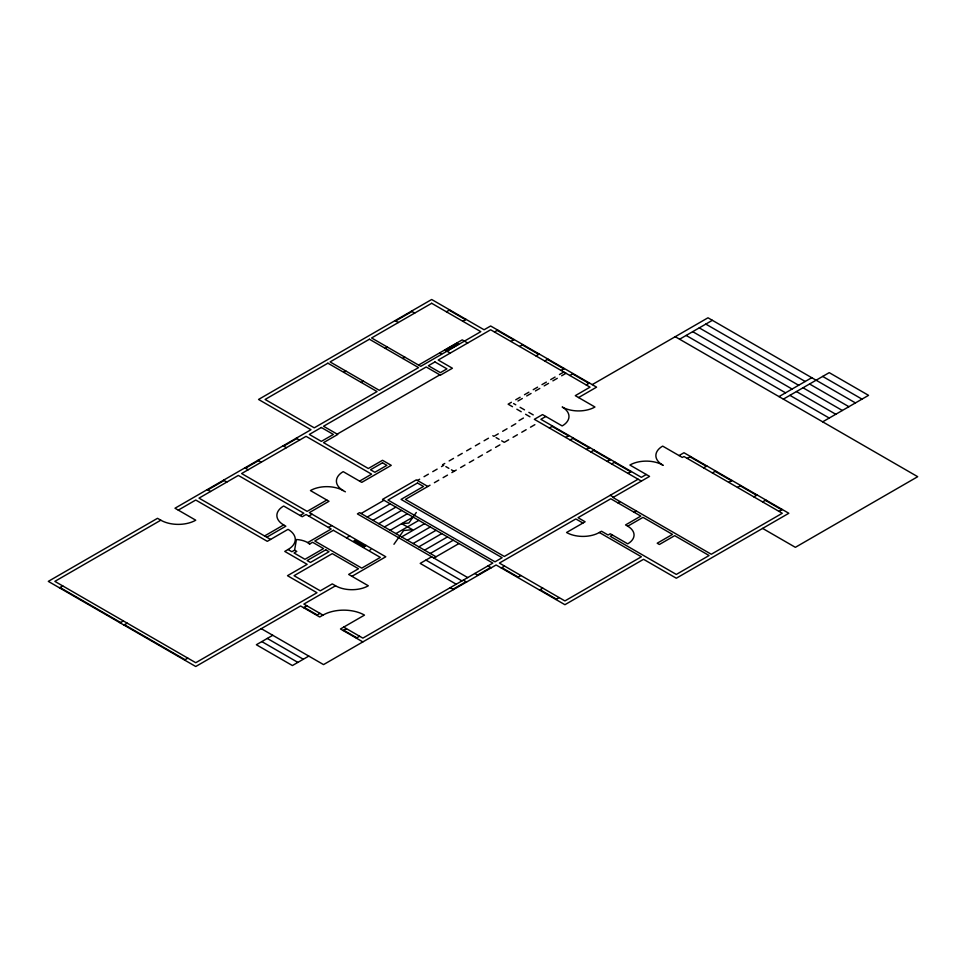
<?xml version="1.0" encoding="UTF-8"?>
<svg xmlns="http://www.w3.org/2000/svg" width="966" height="966" viewBox="0 0 966 966"><rect width="100%" height="100%" fill="white"/><g stroke="black" fill="none" stroke-linecap="round" stroke-linejoin="round"><path stroke-width="1.45" d="M578.574 397.557L596.59 387.149L490.643 325.989L484.087 329.768L431.669 299.496L258.55 399.453L310.98 429.713L174.991 508.225L195.748 520.203A24.718 14.273 0 0 1 160.803 520.203L54.857 581.375L195.748 662.712L316.981 592.726L287.494 575.7L307.152 564.349L284.765 551.417L288.037 549.521L291.865 551.731L294.594 550.161L296.429 539.511A18.535 10.698 0 0 1 307.695 542.59L309.881 543.846M393.947 544.281L403.619 530.527L412.518 529.634L401.615 523.681L408.884 523.017L416.31 512.463M395.625 320.941L412.011 311.487M446.413 311.801L449.685 309.905M343.739 372.333L345.925 371.077M385.253 348.376L387.426 347.108M462.799 321.255L466.071 319.36M361.224 382.427L363.397 381.159M402.725 358.458L404.911 357.203M418.556 365.076L462.243 339.863L467.713 343.015M439.844 353.109L441.486 354.051M445.048 350.103L456.942 343.232L458.584 344.174L446.678 351.056M207.762 489.931L224.148 480.476M245.449 468.184L258.55 460.613M283.666 446.111L296.779 438.54M178.275 510.12L195.748 500.026L267.292 541.334L288.037 529.344A24.718 14.273 0 0 1 288.037 549.521M494.471 331.978L497.744 330.082M59.494 587.835L62.766 585.939M337.194 434.132L439.856 374.856M510.857 341.433L514.129 339.537M519.587 346.48L522.872 344.584M535.973 355.935L539.245 354.051M544.715 360.982L547.988 359.086M264.563 535.973L283.666 524.936L285.851 526.192L266.737 537.229M300.052 515.47L303.879 513.272L238.348 475.429L199.02 498.13L270.565 539.439M326.81 500.026L307.152 511.376L241.621 473.545L306.065 436.342L371.596 474.173L359.581 481.104M120.11 622.828L123.394 620.945M308.794 516.11L312.066 514.214M561.089 370.437L564.373 368.553M123.938 625.038L127.21 623.142M511.4 402.291L508.116 404.174L512.487 406.698M515.772 399.767L520.131 397.243M524.502 394.72L528.873 392.196M533.244 389.672L537.615 387.149M541.974 384.625L546.345 382.101M550.717 379.59L555.088 377.066M559.459 374.542L563.818 372.019M517.945 401.023L522.316 398.499M526.687 395.975L531.058 393.452M535.43 390.94L539.801 388.417M544.16 385.893L548.531 383.369M552.902 380.845L557.273 378.322M561.644 375.798L566.004 373.274M569.831 375.484L573.104 373.588M328.452 527.46L331.724 525.564M307.695 542.59L331.181 529.03L306.065 514.528L302.237 516.738L283.666 506.015A23.172 13.379 0 0 0 283.666 524.936M444.771 463.451L442.585 464.718L443.684 465.346L441.498 466.602M449.142 460.927L453.513 458.403M457.884 455.88L462.243 453.368M466.614 450.844L470.985 448.321M475.357 445.797L479.728 443.273M484.087 440.75L488.458 438.226M519.044 420.572L523.415 418.049M417.469 480.476L419.655 479.221M424.026 476.697L428.385 474.173M432.756 471.65L437.127 469.126M498.287 433.819L493.928 436.342L492.829 435.702M502.658 431.295L507.029 428.771M511.4 426.248L515.772 423.724M361.079 513.501L384.009 500.255M309.337 544.172L312.61 542.276L323.538 548.579L304.966 559.302L294.05 552.999L296.779 551.417L294.594 550.161M586.217 384.939L589.489 383.055M592.218 384.625L707.993 317.79L855.441 402.919M367.225 517.052L390.167 503.805M545.802 416.479L540.888 419.316L641.376 477.325L646.29 474.487M679.593 339.223L712.365 320.314M430.027 485.21L405.454 499.398L504.3 556.464L638.091 479.221M434.398 482.686L438.769 480.162M443.128 477.639L447.5 475.115M451.871 472.591L456.242 470.068M460.613 467.556L464.984 465.032M469.343 462.509L473.714 459.985M478.085 457.461L482.457 454.938M486.828 452.414L491.187 449.89M495.558 447.367L499.929 444.855M508.671 439.808L504.3 442.331L501.68 440.822M513.031 437.284L517.402 434.76M521.773 432.237L526.144 429.713M530.515 427.189L534.874 424.666M372.961 520.36L395.891 507.114M346.468 537.857L349.752 535.973M378.696 523.669L401.627 510.434M549.352 427.986L552.624 426.091M384.432 526.977L407.362 513.743M390.167 530.298L413.098 517.052M362.854 547.324L366.138 545.428M395.891 533.606L418.833 520.36M565.738 437.441L569.01 435.545M184.554 660.032L187.827 658.148M401.627 536.915L424.569 523.669M570.109 439.965L573.381 438.069M407.362 540.223L430.305 526.977M335.552 585.782L332.28 583.899L320.265 590.83L294.05 575.7L332.28 553.627L358.483 568.757L348.654 574.432L368.324 585.782A23.172 13.379 0 0 1 335.552 585.782L303.879 604.076L322.994 615.113A29.342 16.941 0 0 1 364.496 615.113L340.467 628.975L362.854 641.907M351.938 576.328L385.796 556.778L309.337 512.632L328.995 501.282L310.436 490.571A23.172 13.379 0 0 1 343.196 490.571L345.381 491.827M413.098 543.532L436.04 530.298M303.602 607.699L306.886 605.803M586.483 449.419L589.767 447.536M418.833 546.841L441.764 533.606M272.75 635.29L256.364 644.745L292.408 665.55L308.794 656.095M590.854 451.943L594.138 450.047M424.569 550.161L447.5 536.915M316.715 615.27L319.988 613.374M322.994 615.113L319.71 616.996L300.595 605.96L195.748 666.504L48.3 581.375L157.518 518.307L160.803 520.203M430.305 553.47L453.235 540.223M431.669 556.778L420.198 563.395L456.242 584.213M433.855 558.034L458.971 543.532M607.24 461.398L610.512 459.514M611.611 463.921L614.883 462.038M343.196 630.557L346.468 628.661M627.997 473.388L631.269 471.493M356.309 638.128L359.581 636.232M778.994 396.615L811.754 377.694M679.05 455.566L683.964 452.728L788.824 513.272L676.321 578.223L643.549 559.302L564.917 604.704L496.101 564.977L323.538 664.608L261.279 628.661M452.969 589.248L466.071 581.689M477.542 575.06L490.643 567.501M783.354 399.127L829.226 372.647L868.555 395.348L822.682 421.828M687.249 458.403L690.521 456.52M501.257 567.948L504.542 566.064M617.89 502.863L620.075 501.608M703.622 467.87L706.907 465.974M517.643 577.414L520.915 575.519M627.719 526.192L625.533 524.936L640.82 516.11L610.79 498.77L578.018 517.679L585.118 521.785L566.559 532.495A23.172 13.379 0 0 0 599.318 532.495L601.504 531.24L608.061 535.019L610.246 533.763L627.719 543.846A21.626 12.486 0 0 0 627.719 526.192L643.006 517.365L672.493 534.391L657.206 543.218L659.392 544.486L674.679 535.659L709.092 555.522L676.321 574.432L610.246 536.287L612.432 535.019M634.276 512.318L636.461 511.062M712.365 472.905L715.637 471.022M539.487 590.021L542.759 588.125M728.75 482.372L732.023 480.476M737.481 487.419L740.765 485.524M555.873 599.475L559.145 597.592M753.866 496.874L757.151 494.978M762.609 501.922L765.881 500.026M778.994 511.376L782.267 509.48M822.682 376.426L861.998 399.127M705.808 324.093L805.197 381.473M809.568 383.997L848.897 406.698M699.263 327.872L798.653 385.265M803.024 387.777L842.34 410.478M692.707 331.664L792.096 389.044M796.467 391.568L835.783 414.269M686.15 335.444L785.539 392.824M789.91 395.348L829.226 418.049M675.234 336.699L917.7 476.697L795.368 547.324L762.609 528.402M497.2 330.396L513.586 339.863M522.316 344.898L538.702 354.365M547.444 359.4L563.818 368.867M572.56 373.914L588.946 383.369M449.142 310.219L465.527 319.674M689.978 456.833L706.351 466.288M715.094 471.336L731.479 480.79M740.222 485.838L756.595 495.292M765.338 500.34L781.723 509.794M411.456 311.161L414.74 313.056M662.664 465.032A23.172 13.379 0 0 1 662.664 446.111L682.334 457.461L683.964 456.52L782.267 513.272L711.278 554.255L612.975 497.502L649.563 476.383L629.904 465.032A23.172 13.379 0 0 1 662.664 465.032L663.219 465.346M395.082 320.627L398.354 322.511M444.771 349.946L450.228 353.097M513.586 403.546L515.772 404.802M520.131 407.326L524.502 409.85M528.873 412.373L533.244 414.897M552.081 426.404L568.467 435.859M572.838 438.383L589.212 447.85M593.583 450.373L609.969 459.828M614.34 462.352L630.726 471.806M516.858 409.222L521.229 411.745M525.601 414.269L529.96 416.793M641.376 481.104L534.331 419.316L542.53 414.583L562.188 425.934A23.172 13.379 0 0 0 562.188 407.012A23.172 13.379 0 0 0 594.947 407.012L575.289 395.662L590.033 387.149L490.643 329.768L438.214 360.04L452.414 368.239L440.399 375.17L426.199 366.971L323.538 426.248L337.738 434.446L323.538 442.645L368.324 468.498L382.512 460.299L391.254 465.346L361.767 482.372L343.196 471.65A23.172 13.379 0 0 0 343.196 490.571M610.246 495.292L613.519 497.188M496.101 437.598L499.108 439.337M582.933 523.041L575.833 518.947L499.386 563.081L564.917 600.924L641.376 556.778L599.318 532.495M445.869 466.602L448.864 468.341M451.448 469.826L454.056 471.336M427.841 486.466L416.37 479.848L382.512 499.398L492.829 563.081L362.854 638.128L343.739 627.091M296.236 438.226L299.508 440.122M501.801 567.634L518.187 577.1M540.03 589.707L556.416 599.162M283.123 445.797L286.407 447.693M487.915 565.919L491.187 567.815M474.813 573.49L478.085 575.386M436.04 556.778L359.581 512.632L357.396 513.9L467.713 577.583M258.007 460.299L261.279 462.195M463.342 580.107L466.614 582.003M425.934 560.087L461.977 580.892M244.893 467.87L248.177 469.754M450.228 587.678L453.513 589.574M365.353 546.394L354.788 540.296L353.967 540.767L364.532 546.865M370.811 549.545L369.99 550.016M223.605 480.162L226.877 482.058M207.219 489.617L210.491 491.513M304.145 607.385L317.259 614.944M343.739 630.243L356.852 637.814M267.292 638.441L303.336 659.247M261.822 641.593L297.866 662.398M60.037 587.521L120.653 622.515M124.481 624.724L185.098 659.718M327.909 363.192L265.107 399.453L314.252 427.829L377.054 391.568L327.909 363.192M369.41 339.223L330.094 361.924L379.24 390.3L418.556 367.599L369.41 339.223M431.669 303.288L371.596 337.967L420.741 366.343L480.814 331.664L431.669 303.288M321.352 427.503L309.337 434.446L321.352 441.377L333.367 434.446L321.352 427.503M434.942 361.924L428.385 365.716L440.399 372.647L446.956 368.867L434.942 361.924M382.512 462.823L370.497 469.754L374.868 472.277L386.883 465.346L382.512 462.823M333.367 530.298L314.795 541.008L361.767 568.129L380.326 557.406L333.367 530.298M417.469 483L387.982 500.026L495.015 561.826L502.115 557.72L401.083 499.398L423.47 486.466L417.469 483M325.723 549.847L307.152 560.558L310.436 562.454L328.995 551.731L325.723 549.847"/></g></svg>
